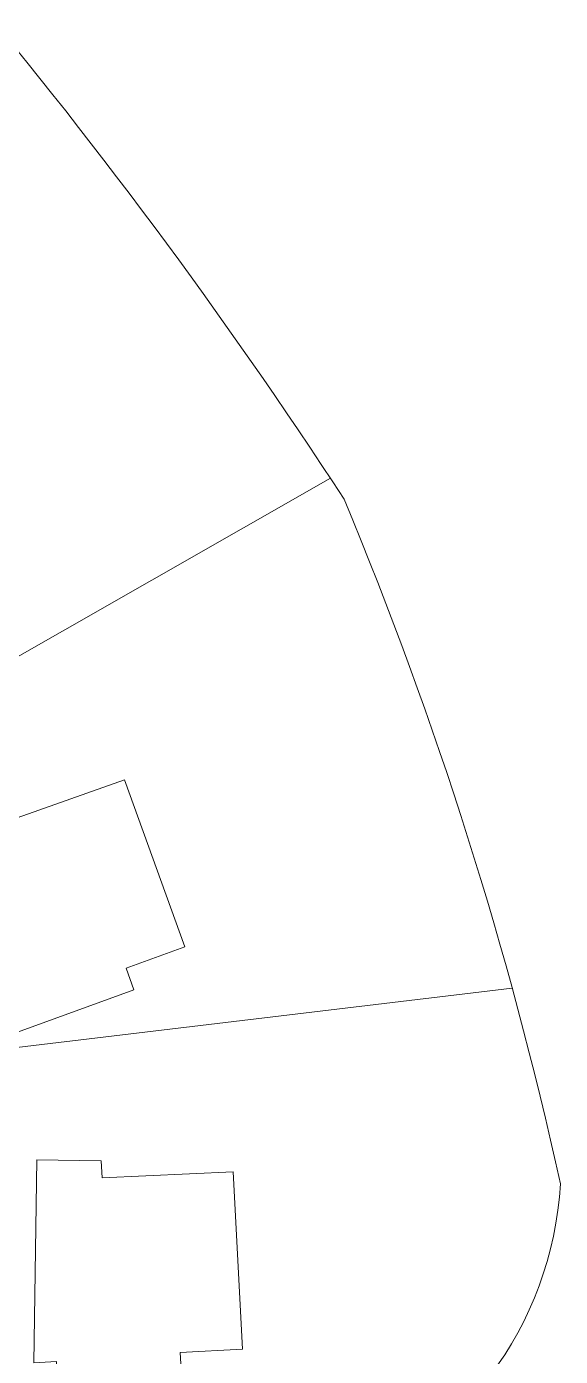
# Model space of a CAD drawing. Header units: inches. Extents: x 36 to 71.8, y 17.4 to 61.8.
# Drawn here: x 66.66 to 70.78, y 32.22 to 42.48 of the extents above; entities that cross this region are included whole.
import ezdxf

# ---------------------------------------------------------------- set-up
doc = ezdxf.new("R2010")
doc.units = ezdxf.units.IN
doc.header["$MEASUREMENT"] = 0
doc.layers.add('00_SOURCE_FROZEN', color=7, linetype='Continuous', lineweight=18)

msp = doc.modelspace()

# ---------------------------------------------------------------- linework, layer by layer
at = {"layer": '00_SOURCE_FROZEN'}
msp.add_lwpolyline([(60.29, 39.74, -0.089338), (62.813, 42.944, -0.322066), (66.051, 42.944, -0.030946), (69.111, 38.833, -0.044664), (70.78, 33.554, -0.301674), (68.967, 31.144, -0.082145), (65.591, 31.078)], format="xyb", dxfattribs=at)
for points in [[(69.006, 38.995), (64.196, 36.253)], [(70.407, 35.063), (64.93, 34.409)]]:
    msp.add_lwpolyline(points, dxfattribs=at)
for points in [[(66.464, 36.332), (67.417, 36.67), (67.882, 35.382), (67.428, 35.218), (67.489, 35.05), (66.59, 34.725), (66.536, 34.875), (66.372, 34.816), (65.94, 36.319), (66.419, 36.457)], [(67.244, 33.6), (68.254, 33.648), (68.327, 32.28), (67.845, 32.255), (67.855, 32.076), (66.9, 32.025), (66.892, 32.184), (66.717, 32.175), (66.739, 33.739), (67.237, 33.732)]]:
    msp.add_lwpolyline(points, close=True, dxfattribs=at)

doc.saveas('drawing.dxf')
